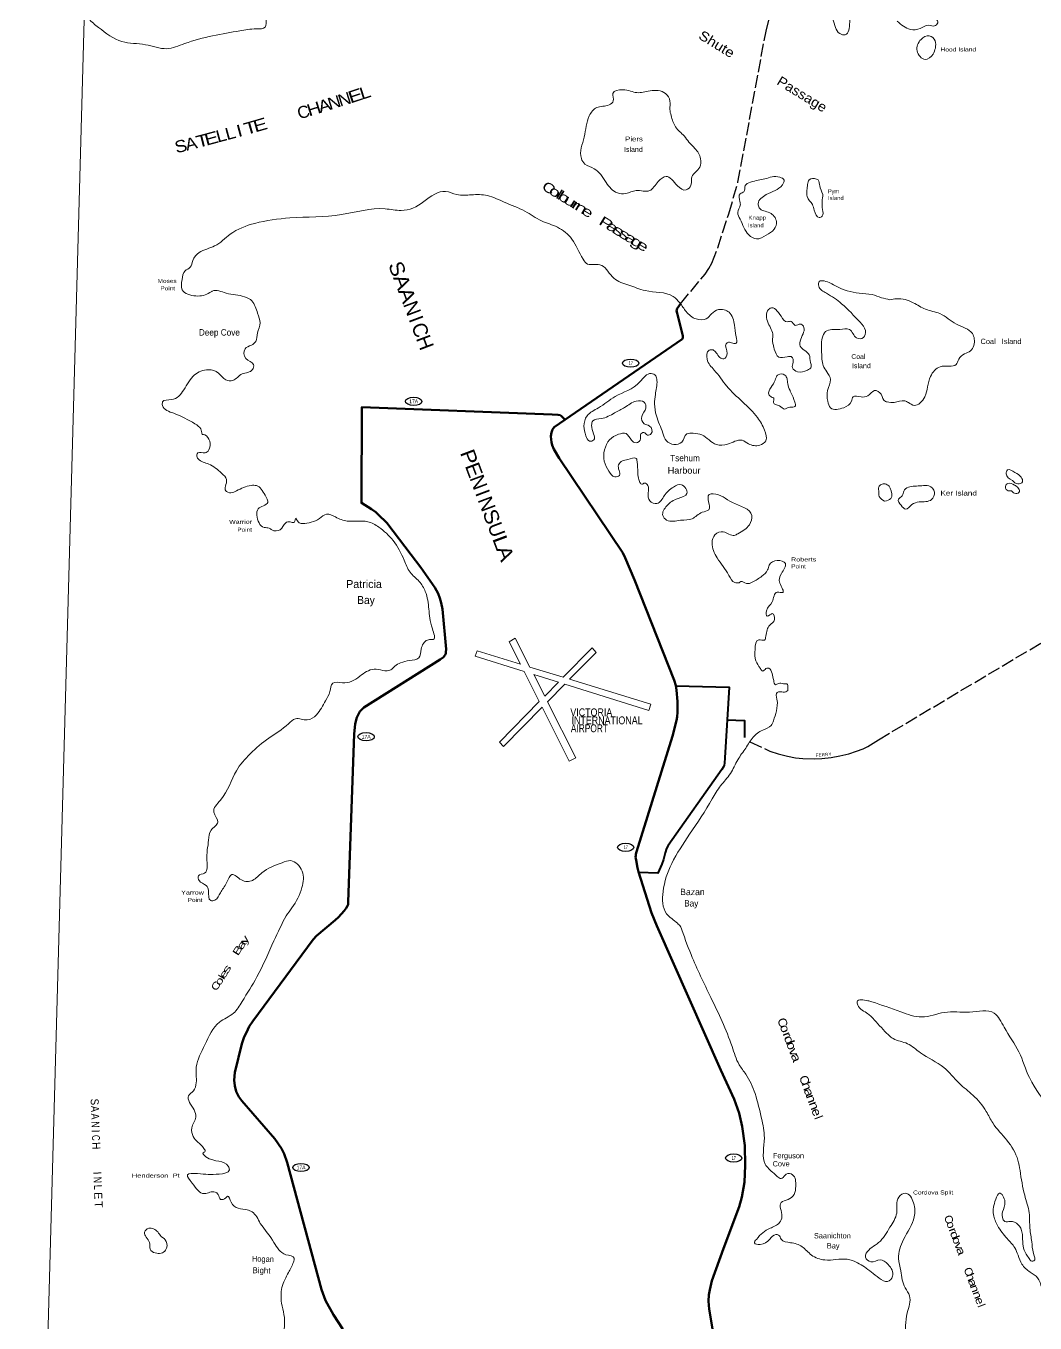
# Model space of a CAD drawing. Header units: feet. Extents: x -611393 to -485084, y 372822 to 560047.
# Drawn here: x -611393 to -573568, y 406349 to 454977 of the extents above; entities that cross this region are included whole.
import ezdxf
from ezdxf.enums import TextEntityAlignment as Align

# ---------------------------------------------------------------- set-up
doc = ezdxf.new("R2010")
doc.units = ezdxf.units.FT
doc.header["$LTSCALE"] = 80
doc.linetypes.add('LONG_DASHED', pattern=[7.5, 6, -1.5])
for name, color, linetype, lineweight in [('17', 7, 'Continuous', 25), ('23', 7, 'Continuous', 70), ('26', 7, 'Continuous', 40), ('33', 7, 'LONG_DASHED', 25), ('36', 7, 'Continuous', 13), ('39', 7, 'Continuous', 13), ('4', 7, 'Continuous', 13)]:
    doc.layers.add(name, color=color, linetype=linetype, lineweight=lineweight)
doc.layers.add('41', color=7, linetype='Continuous')
doc.layers.add('42', color=7, linetype='Continuous')

msp = doc.modelspace()

# ---------------------------------------------------------------- linework, layer by layer
at = {"layer": '17'}
for centre in [(-588724.87, 442334.23), (-596862.76, 440901.19), (-598644.14, 428329.43), (-588913.15, 424184.16), (-584866.68, 412534.86), (-601083.89, 412180.58)]:
    msp.add_ellipse(centre, major_axis=(309.24, -1), ratio=0.500121, dxfattribs=at)
at = {"layer": '23'}
for points in [[(-586857.93, 444561.09), (-586986.19, 444380.49), (-587002.87, 444293.93), (-586986.19, 444206.78), (-586765.95, 443361.12), (-586765.95, 443278.66), (-586790.89, 443233.99), (-591596.98, 439933.85), (-591658.73, 439843.35), (-591697.35, 439732.27), (-591716.66, 439597.04), (-591711.83, 439476.3), (-591692.52, 439370.04), (-591663.56, 439263.79), (-591602.29, 439109.26), (-591404.68, 438773.98), (-589025.6, 435218.11), (-588928.7, 435040.47), (-588576.81, 434206.48), (-587098.5, 430454.93), (-587031.48, 430247.01), (-587002.52, 430073.14), (-586968.1, 429644.81), (-586973.55, 429252.09), (-586988.04, 429078.22), (-587013.74, 428940), (-587158.97, 428356.09), (-588511.14, 424009.47), (-588530.45, 423933.4), (-588537.69, 423876.66), (-588538.75, 423816.41), (-588525.62, 423701.58), (-588470.1, 423415.42), (-588429.48, 423261.73), (-587947.18, 421722.35), (-587750.44, 421244.39)], [(-591186.1, 440215.99), (-591327.48, 440353.9), (-591373.91, 440379.44), (-591451.15, 440398.75), (-591673.67, 440411.39), (-598806.86, 440681.08), (-598816, 437093.43), (-598438.8, 436865.32), (-598282, 436754.8), (-598185.45, 436663.04), (-597871.74, 436344.58), (-596951.94, 435145.57), (-596587.31, 434671.14), (-596066.41, 433921.71), (-595945.51, 433702.48), (-595877.93, 433523.79), (-595824.82, 433349.92), (-595783.51, 433117.23), (-595647.82, 431609.84), (-595648.62, 431498.97), (-595655.87, 431453.08), (-595680, 431402.37), (-595747.59, 431317.85), (-595865.97, 431222.84), (-598724.02, 429422.97), (-598796.24, 429359.53), (-598875.79, 429277.34), (-598931.41, 429180.83), (-598984.2, 429053.76), (-599049.57, 428813.69), (-599087.82, 428426.56), (-599311.41, 422139.32), (-599319.9, 422040.13), (-599339.21, 421991.83), (-599387.48, 421904.9), (-599459.9, 421808.3), (-599682.56, 421564.52)], [(-599682.56, 421564.52), (-599808.74, 421453.67), (-600502.83, 420865.95), (-600631.79, 420724.59), (-601054.75, 420157.25), (-602884.98, 417670.72), (-603022.33, 417469.84), (-603130.17, 417245.07), (-603211.05, 417074.24), (-603295.09, 416815.68), (-603561.55, 415743.57), (-603585.39, 415459.54), (-603561.55, 415240.07), (-603507.62, 415024.29), (-603408.77, 414826.48), (-603300.31, 414676.38), (-602067.87, 413250.18), (-601818.94, 412898.94), (-601710.23, 412695.61), (-601598.06, 412362.18), (-600317.25, 407606.69), (-600165.22, 407194.73), (-599868.17, 406656.58), (-599517.41, 406123.17)], [(-585248.91, 403683.93), (-585787.36, 406873.25), (-585807.76, 407170.62), (-585794.28, 407408.89), (-585762.83, 407588.7), (-585679.14, 407928.29), (-585246.91, 409146.54), (-584652.94, 410708.59), (-584559.08, 411070.44), (-584455.22, 411634.66), (-584432.12, 412251.98), (-584446.24, 413001.3), (-584546.59, 413716.97), (-584661.92, 414224.08), (-584845.2, 414737.15), (-585345.96, 415828.67), (-587750.44, 421244.39)]]:
    msp.add_lwpolyline(points, dxfattribs=at)
at = {"layer": '26'}
for points in [[(-587029.13, 430232.9), (-585037.03, 430186.76), (-585191.38, 427537.05), (-585211.48, 427337.12), (-585225.97, 427264.68), (-585247.84, 427198.03), (-585303.21, 427100.47), (-587321.12, 424258.2), (-587381.91, 424134.81), (-587432.15, 423982.91), (-587498.76, 423728.91), (-587557.67, 423553.06), (-587702.11, 423214.1), (-588421.69, 423236.85)], [(-585108.23, 428964.55), (-584458.39, 428938.18), (-584463.21, 428300.66)]]:
    msp.add_lwpolyline(points, dxfattribs=at)
at = {"layer": '33'}
for points in [[(-586857.93, 444561.09), (-585938.19, 445677.15), (-585790.8, 445885.62), (-585684.59, 446088.47), (-585464.64, 446654.5), (-585045.23, 447938.94), (-584703.84, 449114.31), (-583652.36, 454782.4), (-583298.11, 456221.09), (-583000.48, 457182.32), (-582746.62, 457809.12), (-581654.06, 459854.61), (-578471.78, 465270.56)], [(-579440.4, 428216.93), (-572997.7, 432051.45), (-572718.99, 432184.56), (-572600.69, 432220.98), (-572409.57, 432271.05), (-572063.75, 432343.89), (-571723, 432377.15), (-570980.79, 432416.73), (-570607.67, 432398.52), (-570298.25, 432352.99), (-569970.64, 432289.26), (-569524.71, 432180), (-568483.22, 431823.97), (-564860.27, 430412.4), (-564432.98, 430295.34), (-548960.79, 427002.85)], [(-584257.02, 428136.97), (-583510.6, 427794.62), (-583203.23, 427689.71), (-582850.81, 427600.35), (-582541.86, 427544.81), (-582270.6, 427516.33), (-581851.52, 427501.35), (-581557.03, 427513.42), (-581204.63, 427554.47), (-580888.78, 427617.97), (-580552.91, 427694.54), (-580263.25, 427783.88), (-580012.22, 427878.06), (-579841.56, 427963.93), (-579440.4, 428216.93)]]:
    msp.add_lwpolyline(points, dxfattribs=at)
at = {"layer": '36'}
for p, q in [((-592714.5, 430771.09), (-594559.09, 431347.66)), ((-592502.81, 430940.35), (-591252.6, 430557.81)), ((-592714.5, 430771.09), (-592150.24, 429644.75)), ((-591435.84, 430371.43), (-592361.05, 430660.62)), ((-591949.65, 429848.78), (-592361.05, 430660.62)), ((-591949.65, 429848.78), (-591435.84, 430371.43)), ((-591197.67, 430296.98), (-591843.65, 429639.6)), ((-592045, 429434.68), (-593490.37, 427963.78)), ((-592045, 429434.68), (-591031.13, 427410.87))]:
    msp.add_line(p, q, dxfattribs=at)
for points in [[(-592502.81, 430940.35), (-593050.06, 432020.27), (-593275.77, 431891.45), (-592852.97, 431047.49)], [(-594559.09, 431347.66), (-594480.45, 431545.46), (-592852.97, 431047.49)], [(-591252.6, 430557.81), (-590168.82, 431660.22), (-590021.67, 431493.75), (-591013.31, 430484.59)], [(-591013.31, 430484.59), (-587968.74, 429553.03), (-588043.33, 429311.01), (-591197.67, 430296.98)], [(-593490.37, 427963.78), (-593648.64, 428120.6), (-592150.24, 429644.75)], [(-591031.13, 427410.87), (-590779.56, 427539.73), (-591843.65, 429639.6)]]:
    msp.add_lwpolyline(points, dxfattribs=at)
at = {"layer": '39'}
for points in [[(-593589.14, 467445.84), (-592960.81, 467259.09), (-592305.62, 466439.13), (-591942.19, 465386.59), (-591506.13, 464120.13), (-590628.14, 462445.81), (-590156.24, 461297.71), (-590170.1, 460974.89), (-590758.68, 460713.86), (-591378.14, 460631.94), (-591795.31, 460495.23), (-592101.87, 460390.45), (-592538.67, 460092.56), (-592980.95, 459973.32), (-593262.68, 459834.06), (-593243.26, 459476.62), (-593604.44, 459143.31), (-593998.49, 458870.13), (-594310.59, 458433.88), (-594906.87, 458725.61), (-595438.71, 458820.6), (-596189.11, 458503.08), (-597097.21, 458375.56), (-597824.49, 457921.58), (-598514.71, 457152.34), (-599123.06, 456721.64), (-599695.71, 456400.79), (-600383.37, 455784.53), (-601189.33, 455689.11), (-602390.48, 455252.51), (-602429.73, 454930.17), (-602752.51, 454868.2), (-603371.83, 454794.79), (-605445.8, 454315.03), (-606117.89, 454123.58), (-606911.27, 454274.47), (-607798.32, 454393.12), (-608670.1, 454919.57), (-609037.13, 455249.52), (-609197.1, 455513.25)], [(-578606.54, 460152.56), (-578240.74, 460259.84), (-577991.84, 460468.12), (-577885.45, 460755.64), (-577770.45, 461051.51), (-577498.33, 461131.66), (-577103.22, 460979.68), (-576843.45, 460830.19), (-576747.38, 461007.21), (-576978.18, 461369.02), (-576984.34, 461505.35), (-576720.68, 461585.66), (-576385.36, 461400.72), (-576190.09, 461439.71), (-575908.65, 461570.77), (-575758.41, 461448.83), (-575731.77, 461022.65), (-575476.6, 460600.8), (-574653.43, 459742.86), (-574539.04, 459502.38), (-574727, 459395.14), (-574887.57, 459406.6), (-574892.89, 459091.69), (-574678.87, 458738.71), (-574490.5, 458369.16), (-574451.95, 458147.1), (-574745.59, 457794.91), (-575012.12, 457544.38), (-575073.92, 457392.27), (-575424.32, 457185.85), (-575579.31, 457026.93), (-575629.66, 456551.08), (-576023.51, 456277.35), (-576339.64, 456095.84), (-576771.03, 456103.75), (-576967.6, 455988.16), (-577244.32, 455635.65), (-577318.31, 455262.41), (-577210.37, 455141.24), (-577306, 454989.74), (-577568.08, 455003.06), (-577874.74, 454880.98), (-578239.19, 454845.09), (-578733.86, 455160.33)], [(-580463.17, 455623.85), (-580570.02, 456323.01), (-580752.55, 456547.48), (-580964.58, 456525.94), (-581022.9, 456076.43), (-581384.08, 455743.12), (-581155.46, 455237.23), (-580885.22, 454688.04), (-580682.79, 454641.74), (-580514.01, 455114.68), (-580463.17, 455623.85)], [(-577303.33, 454146.84), (-577315.64, 454419.5), (-577532.4, 454610.78), (-577839.36, 454471.67), (-577990.49, 454040.24), (-577691.3, 453719.75), (-577391.8, 453918.59), (-577303.33, 454146.84)], [(-586715.21, 450860.88), (-587039.92, 451190.04), (-587210.57, 451618.33), (-587257.52, 451848.76), (-587252.41, 452154.74), (-587425.33, 452447.04), (-587999.49, 452542.82), (-588491.7, 452475.53), (-589014.79, 452587.35), (-589398.24, 452441.5), (-589377.39, 452169.05), (-589532.31, 452018.91), (-589999.69, 451917.15), (-590275.81, 451607.75), (-590466.91, 450812.15), (-590573.51, 450006.46), (-590441.49, 449799.94), (-590097.29, 449623.45), (-589648.59, 449113.43), (-589223.44, 448714.38), (-588910.4, 448700.01), (-588519.19, 448803.21), (-588019.65, 448802.35), (-587692.19, 449144.79), (-587401.13, 449334.88), (-586975.13, 448986.83), (-586647.58, 448827.65), (-586466.7, 449011.31), (-586427.59, 449325.15), (-586133.83, 449676.72), (-586103.05, 449999.22), (-586316.73, 450385.81), (-586541.43, 450619.57), (-586715.21, 450860.88)], [(-583694.17, 449239.92), (-583134.24, 449305.95), (-582975.12, 449200.94), (-583037.35, 449023.57), (-583644.71, 448652.36), (-583946.79, 448309.44), (-583907.02, 448155.66), (-583512.18, 447969.73), (-583263.5, 447650.5), (-583344.65, 447354.45), (-583644.74, 447130.52), (-584011.12, 446992.85), (-584296.5, 447142.73), (-584625.27, 447735.52), (-584714.26, 447983.75), (-584616.47, 448262.48), (-584631.27, 448390.28), (-584617.83, 448687.6), (-584481.12, 448761.56), (-584434.97, 448990.24), (-584229.55, 449122.43), (-583692.7, 449240.09)], [(-581519.31, 448663.55), (-581640.88, 448988.9), (-581664.28, 449108.37), (-581696.58, 449202.5), (-581755.26, 449237.6), (-582035.15, 449208.84), (-582097.38, 449031.46), (-582117.86, 448819.3), (-582113.37, 448581.16), (-581915.2, 448279.88), (-581842.57, 448065.97), (-581660.9, 447790.51), (-581550.01, 447839.44), (-581537.29, 448094.26), (-581519.31, 448663.55)], [(-604793.12, 439662.48), (-604840.5, 439867.42), (-605057.45, 440058.52), (-605855.17, 440456.06), (-606273.71, 440744.46), (-606271.43, 440880.45), (-605939.76, 440967.76), (-605476.44, 441333.16), (-605069.1, 441895.16), (-604557.83, 442089.62), (-604178.92, 441963.5), (-603903.71, 441711.79), (-603641.6, 441689.87), (-603290.44, 441929.85), (-602898.24, 442092.54), (-602861.26, 442278.89), (-603153.68, 442513.92), (-603181.57, 442871.52), (-602942.16, 443011.57), (-602778.92, 443153.04), (-602714.41, 443466.41), (-602614.92, 443847.13), (-602710.52, 444206), (-602922.93, 444669.08), (-603199.7, 444827.3), (-603891.79, 444959.3), (-604406.98, 445036.97), (-604501.08, 444979.22), (-605019.68, 444852.9), (-605532.31, 445083.56), (-605542.85, 445466.34), (-605427.27, 445795.75), (-605238.79, 445928.25), (-605141.42, 446181.48), (-604899.3, 446483.02), (-604319.46, 446727.21), (-603736.36, 447166.89), (-602815.11, 447574.72), (-601499.3, 447779.62), (-599566.72, 447904.95), (-597928.98, 448120.82), (-597328.87, 448058.56), (-596887.16, 448143.81), (-596065.49, 448672.54), (-595665.82, 448775.57), (-595244.45, 448657.15), (-594694.26, 448646.84), (-594093.58, 448618.59), (-593462.72, 448368.71), (-592689.4, 448031.15), (-592068.86, 447670.94), (-591471.72, 447430.2), (-590928.78, 446986.43), (-590509.6, 446230.41), (-590343.29, 446048.75), (-590097.97, 446035.65), (-589810.75, 445996.26), (-589361.48, 445520.24), (-589093.18, 445362.18), (-588790.02, 445262.98), (-588183.85, 445056.08), (-587129.22, 444832.27), (-586887.59, 444598.19), (-586647.52, 444270.62), (-586271.16, 443991.51), (-585889.98, 444001.37), (-585692.18, 444184.7), (-585435.55, 444341.43), (-585039.29, 444240.49), (-584835.63, 443760.56), (-584775.16, 443325.83), (-584770.67, 443087.69), (-584897.78, 443081.57), (-585058.03, 443118.58), (-585143.67, 443060.67), (-585107.45, 442694.41), (-585229.22, 442501.15), (-585380.87, 442546.5), (-585521.78, 442727.68), (-585638.58, 442831.89), (-585782.76, 442817.59), (-585864.47, 442487.55), (-585591.97, 442074.35), (-585127.76, 441479.02), (-583970.67, 440292.57), (-583707.62, 439820.04), (-583663.37, 439428.12), (-583886.28, 439262.26), (-584308.79, 439312.69), (-584552.13, 439444.77), (-584823.7, 439407.35)], [(-579009.65, 444711.54), (-579323.37, 444788.04), (-579677.03, 444905.19), (-580158.78, 444956.73), (-581026.5, 445219.54), (-581471.98, 445414.93), (-581658.62, 445392.92), (-581678.39, 445223.25), (-581386.54, 444954.22), (-580817.36, 444560.97), (-580126.18, 443867.87), (-579928.14, 443558.09), (-580000.26, 443295.88), (-580262.94, 443283.8), (-580387.35, 443439.16), (-580528.69, 443594.85), (-580884.19, 443601.51), (-581419.01, 443518.01), (-581550.09, 443273.91), (-581567.5, 442738.61), (-581508.02, 442244.39), (-581376.43, 442012.37), (-581237.36, 441720.7), (-581345.75, 441314.63), (-581335.64, 440906.35), (-581229.72, 440657.81), (-580738.5, 440665.61), (-580446.6, 440906.7), (-580384.51, 441075.57), (-580088.25, 441070.02), (-579842.08, 441107.92), (-579584.74, 441307.15), (-579341.54, 441166.56), (-579176.66, 440899.91), (-579109.83, 440882.53)], [(-583356.84, 442910.23), (-583404.92, 443240.64), (-583394.33, 443367.97), (-583572.73, 443838.92), (-583555.75, 444348.72), (-583495.65, 444398.61), (-583085.86, 444093.36), (-582852.27, 443884.94), (-582708.09, 443899.24), (-582558.15, 443751.9), (-582362.61, 443799.25), (-582253.86, 443720.69), (-582346.59, 443237.82), (-582368.07, 442966.16), (-582034.75, 442645.34), (-581988.65, 442363.92), (-581957.49, 442201.8), (-582103.65, 442068.5), (-582468.62, 442015.83), (-582661.02, 442155.46), (-582640.4, 442376.13), (-582679.6, 442563.9), (-582865.68, 442575.89), (-583170.68, 442564.6), (-583343.46, 442865.41), (-583357.27, 442914.32)], [(-579011.79, 444712.01), (-578756.75, 444748.79), (-578133.11, 444601.14), (-577671.91, 444354.31), (-577133.15, 444191.18), (-576513.68, 443796.71), (-575918.87, 443445.26), (-575846.19, 443239.6), (-575989.01, 442799.5), (-576210.95, 442684.38), (-576425.87, 442483.99), (-576530.83, 442281.59), (-576777.14, 442226.5), (-577124.52, 442198.82), (-577485.96, 441839.35), (-577594.23, 441441.19), (-577701.92, 441077.08), (-578096.63, 440752.28), (-578314.83, 440858.44), (-578449.16, 440920.5), (-578847.87, 440859.7), (-579109.83, 440882.53)], [(-584823.7, 439407.35), (-585096.4, 439301.94), (-585511.58, 439284.21), (-586055.94, 439642.99), (-586385.06, 439708.67), (-586622.63, 439679.11), (-586813.96, 439376.63), (-587103.31, 439288.53), (-587388.97, 439421.41), (-587519.57, 439712.92), (-587762.71, 440363.62), (-587831.5, 440807.01), (-587800.29, 441155.01), (-587740.55, 441689.51), (-587788.5, 441860.45), (-587956.37, 441948.61), (-588376.52, 441633.41), (-589308.65, 441081.24), (-589933.79, 440659.36), (-590362.12, 440361.32), (-590478.69, 439972.41), (-590408.47, 439614.01), (-590267.85, 439415.83), (-590106.31, 439455.32), (-590119.41, 439685.12), (-590190.19, 440009.51), (-590145.17, 440170.21), (-589830.43, 440257.83), (-589327.34, 440469.46), (-588951.35, 440674.96), (-588515.55, 440913.35), (-588219.87, 440873.8), (-588155.85, 440651.55), (-588313.6, 440331.44), (-588224.89, 440066.21), (-588014.71, 439977.26), (-587951.68, 439695.51), (-588096.57, 439638.71), (-588230.43, 439734.74), (-588358.96, 439643.63), (-588352.91, 439498.98), (-588524.75, 439349.17), (-588692.48, 439445.83), (-588899.97, 439696.28), (-589179.86, 439667.51), (-589513.52, 439461.21), (-589713.23, 438657.27), (-589541.73, 438279.98), (-589316.6, 438071.71), (-589146.32, 438128.03), (-589160.12, 438315.34), (-589182.11, 438519.79), (-589035.65, 438670.08), (-588831.66, 438717.27), (-588517.62, 438762.4), (-588478, 438600.12), (-588470.67, 438531.97), (-588451.67, 438149.03), (-588396.54, 437901.44), (-588313.6, 437797.86), (-588202.85, 437838.3), (-588085.77, 437751.08), (-588065.06, 437470.13), (-588010.78, 437171.55), (-587741.49, 437072.98), (-587465.66, 437365.38), (-587121.54, 437690.51), (-586823.73, 437778.45), (-586617.52, 437451.51), (-586950.89, 437262.21), (-587370.33, 436989.51), (-587520.48, 436618.24), (-587379.28, 436454.05), (-586854.49, 436444.22), (-586421.67, 436504.13), (-586045.12, 436743.63), (-585797.95, 436841.02), (-585779.97, 437410.31), (-585635.65, 437433.11), (-584912.83, 437113.5), (-584184.38, 436623.74), (-584274.85, 436276.86), (-584712.35, 435936.48), (-584840.31, 435879.36), (-585252.93, 436014.62), (-585568.1, 435901.5), (-585674.65, 435605.93), (-585481.02, 435032.67), (-585043.2, 434378.32), (-584827.53, 434110.72), (-584658.38, 434099.05)], [(-582751.26, 441315.46), (-582840.25, 441563.69), (-582862.52, 441751.15), (-582944.89, 441888.72), (-583198.68, 441901.98), (-583276.71, 441792.91), (-583312.27, 441691.56), (-583460.57, 441430.78), (-583549.75, 441160.39), (-583441.28, 441064.83), (-583365.81, 441020.91), (-583376.97, 440859.58), (-583150.42, 440736.31), (-582966.2, 440613.83), (-582761.77, 440686.52), (-582566.67, 440708.37), (-582572.29, 440878.51), (-582710.65, 441212.68), (-582751.26, 441315.46)], [(-601642.88, 421618.14), (-601423.44, 421915.34), (-601046.55, 422681.95), (-601044.79, 423294.05), (-601470.08, 423684.61), (-601793.15, 423605.64), (-602553.01, 423228.79), (-602896.41, 422946.16), (-603319.49, 422962.59), (-603671.72, 423164.73), (-603871.66, 422853.91), (-604106.59, 422475.72), (-604314.28, 422207.55), (-604467.06, 422184.91), (-604553.78, 422569.12), (-604635.44, 422749.19), (-604903.18, 422941.25), (-604925.73, 423111.71), (-604695.34, 423217.92), (-604611.35, 423683.95), (-604547.64, 424456.43), (-604456.75, 424828.82), (-604197.71, 425130.03), (-604352.43, 425498.51), (-604099.29, 425952.88), (-603505.11, 427055.5), (-602986.45, 427691.92), (-602290.9, 428274.03), (-601553.73, 428812.84), (-601288.07, 429003.41), (-600848.49, 428961.16), (-600506.65, 429150.3), (-600167.6, 429679.57), (-600000.95, 430025.03), (-599894.12, 430337.6), (-599529.73, 430356.28), (-599181.7, 430409.27), (-598873.71, 430599.04), (-598344.38, 430861.19), (-597718.16, 430840.95), (-597563.53, 430974.08), (-597349.79, 431097.61), (-597018.11, 431184.92), (-596669.23, 431288.9), (-596579.05, 431618.79), (-596344.83, 431954.48), (-596268.36, 431970.05), (-596124.33, 431975.85), (-596159.98, 432376.11), (-596291.51, 433118.24), (-596424.47, 433775.38), (-596655.23, 434153.79), (-596996.59, 434500.26), (-597217.74, 434946.51), (-597628.74, 435685.37), (-598170.69, 436188.64), (-598582.18, 436391.89), (-599352.29, 436414.83), (-599790.03, 436567.56), (-600126.9, 436675.9), (-600392.13, 436510.83), (-601030.23, 436327.24), (-601190.2, 436381.25), (-601280.89, 436527.48), (-601342.84, 436367.1), (-601494.92, 436386.96), (-601656.45, 436347.47), (-601864, 436087.8), (-602177.32, 436085.17), (-602277.9, 436146.57), (-602463.69, 436175.56), (-602735.34, 436639.75), (-602689.19, 436868.44), (-602329.56, 437108.25), (-602426.59, 437382.13), (-602750.74, 437745.29), (-602953.88, 437749.09), (-603499.15, 437546.76), (-603712.04, 437474.23), (-603905.44, 437554.38), (-603911.07, 437724.52), (-603873.09, 437970.36), (-604055.47, 438203.33), (-604540.72, 438552.5), (-604935.43, 438746.94), (-604983.8, 438892.38), (-604948.66, 438968.24), (-604677.66, 438971.66), (-604540.38, 439079.61), (-604683.37, 439643.42), (-604793.12, 439662.48)], [(-574412.83, 437934.82), (-574653.95, 438186.14), (-574600.76, 438329.9), (-574323.06, 438239.67), (-574089.24, 438056.6), (-574041.36, 437885.45), (-574211.83, 437811.95), (-574412.83, 437934.82)], [(-579189.66, 437809.63), (-579330.21, 437791.08), (-579425.02, 437690.83), (-579427.29, 437554.85), (-579405.59, 437333.39), (-579207.46, 437158.77)], [(-579207.46, 437158.77), (-578976.39, 437260.75), (-578995.29, 437644.21), (-579053.79, 437737.75), (-579189.66, 437809.63)], [(-578080.17, 437721.09), (-578317.73, 437682.88), (-578489.35, 437541.29), (-578551.58, 437363.64), (-578689.22, 437229.95), (-578591.46, 437006.8), (-578416.27, 436858.85), (-578184.87, 437033.4), (-577912.47, 437130.57), (-577445.51, 437224.18), (-577339.41, 437494.67), (-577555.3, 437737.01), (-577809.06, 437741.66), (-578080.17, 437721.09)], [(-574453.28, 437543.94), (-574655.42, 437598.72), (-574678.93, 437709.83), (-574583.87, 437827.28), (-574339.57, 437763.21), (-574214.13, 437675.77), (-574149.05, 437521.33), (-574294.15, 437447.37), (-574453.28, 437543.94)], [(-584658.38, 434099.05), (-584598.28, 434148.94), (-584387.81, 434076.98), (-584166.88, 434123.85), (-583807.54, 434346.67), (-583591.96, 434580.68), (-583529.58, 434766.56), (-583230.35, 434939.49), (-582927.48, 434823.29), (-583077.76, 434443.52), (-583134.51, 434087.5), (-583021.83, 433736.81), (-583233.3, 433749.28), (-583417.16, 433387.14), (-583634.45, 433051.13), (-583603.86, 432855.02), (-583416.08, 432945.02), (-583335.13, 432722.45), (-583507.97, 432513.14), (-583658.82, 432099.37), (-583712.02, 431955.84), (-583923.63, 431959.8), (-584064.88, 431613.87), (-584029.94, 431171.12), (-583865.34, 430887.47), (-583773.8, 430792.23), (-583653.73, 430883.5), (-583543.41, 430898.44), (-583428.18, 430700.74), (-583364.86, 430435.99), (-583299.71, 430281.73), (-583180.35, 430330.51), (-583002.74, 430318.68), (-582842.35, 430290.17), (-582835.87, 430171.02), (-582837.57, 430069.03), (-582914.75, 430010.96), (-583109.43, 430014.61), (-583236.82, 429991.49), (-583241.08, 429736.51), (-583265.39, 429294.87), (-583373.07, 428931.3), (-583460.7, 428754.4), (-583776.86, 428581.79), (-584137.05, 428307.97), (-584414.73, 427905.08), (-584709.9, 427468.51), (-584989.57, 426946.63), (-585352.74, 426494.33), (-585665.83, 425998.59), (-586517.78, 424671.24), (-587188, 423578.55), (-587510.47, 422521.85), (-587380.35, 421694.73), (-586971.42, 421338.49), (-586854.36, 421218.76)], [(-602612.53, 410075.98), (-602919.65, 410517.49), (-603096.41, 410588.36), (-603701.75, 410878.46), (-603834.01, 411100.73), (-603902.57, 411042.79), (-604098.06, 410987.16), (-604188.61, 411166.39), (-604297.3, 411261.39), (-604704.5, 411201.17), (-605164.4, 411598.54), (-605337.77, 411906.12), (-604964.67, 411950.05), (-604152.21, 411935.23), (-603768.96, 412097.36), (-603809.46, 412224.94), (-604650.8, 412586.99), (-604750.3, 412732.56), (-604681.99, 412773.59), (-604722.61, 412892.72), (-605122.54, 413339.73), (-605177.19, 413662.06), (-605027.38, 414073.68), (-605091.34, 414336.98), (-605295.29, 414873.44), (-605114.9, 415056.18), (-605008.99, 415358.67), (-605009.1, 415942.14), (-604683.87, 416781.82), (-604138.36, 417634.39), (-603617.27, 417963.13), (-603289.26, 418405.32), (-602734.32, 419325.37), (-602096.91, 420683.63), (-601642.59, 421618.6)], [(-586857.8, 421222.66), (-586460.6, 420161.62), (-585721.68, 418558.39), (-584926.9, 416717.37), (-584657.3, 416035.96), (-584408.5, 415676.27), (-584063.33, 414951.2), (-583822.75, 414016.64), (-583714.68, 413287.45), (-583686.4, 412306.02), (-583352.84, 411953.24), (-583050.59, 411778.6), (-582895.96, 411936.45), (-582659.36, 411906.76), (-582538.46, 411481.75), (-582602.18, 411170.04), (-582825, 410979.61), (-583089.05, 410866.04), (-583054.12, 410349.58), (-583142.14, 410114.42), (-583500.73, 409901.1), (-584014.56, 409487.67), (-584084.2, 409353.64), (-583873.35, 409299.06), (-583515, 409495.47), (-583283.96, 409668.83), (-583182.64, 409650.07), (-583083.27, 409496.05), (-582729.63, 409362.76), (-582300.07, 409211.17), (-581948.98, 408900.34), (-581452.21, 408713.7), (-580613.76, 408740.69), (-580226.28, 408606.78), (-579955.85, 408453.39)], [(-579710.64, 417845.9), (-579830.2, 417943.55), (-580214.9, 418271.9), (-580238.48, 418399.17), (-579840.11, 418434.18), (-579690.95, 418394.05)], [(-579690.95, 418394.05), (-578595.09, 418017.36), (-577819.2, 417824.79), (-576962.3, 417993.97), (-576022.85, 418009.45), (-575101.11, 417966.12), (-574727.34, 417443.42), (-574172.9, 416511.61), (-573779.64, 415549.15), (-572967.14, 414299.69), (-572601.04, 413836.27), (-572281.39, 413694.85), (-571610.71, 413859.21), (-570974.44, 413981.99), (-570353.54, 413589.66), (-569557.62, 412365.86), (-569498.21, 411747.89), (-569393.33, 411365.62), (-569282.6, 410788.9), (-569511.37, 410134.3), (-570086.08, 409554.04), (-570514.83, 409131.48), (-571445.85, 408482.13), (-572632.02, 407736.36), (-573177.28, 407459.71), (-573309.91, 407665.09), (-573474.01, 408048.51), (-573750.45, 408256.69), (-574059.49, 408558.45), (-574207.34, 408890.86), (-574330.5, 409172.1), (-574613.59, 409515.6), (-574970.89, 410004.18), (-575126.19, 410412.79), (-575042.24, 410994.16), (-574903.83, 411219.6), (-574696.65, 410894.48), (-574786.34, 410516), (-574772.93, 410253.81), (-574698.04, 410159.4), (-574495.01, 410155.44), (-574208.75, 410048.47), (-574052.32, 409724.34), (-574016.48, 409242.02), (-573902.12, 408935.61), (-573785.95, 408764.35), (-573694.15, 408669.62), (-573617.9, 408676.58), (-573622.62, 408955.5), (-573692.87, 409396.25), (-573762.21, 409904.57), (-573788.35, 410479.64), (-573957.17, 411141.99), (-574130.93, 412066.37), (-574210.32, 412456.6), (-574623.44, 413199.76), (-575156.25, 413852.31), (-575395.91, 414279.45), (-575895.44, 414889.11), (-576414.04, 415338.59), (-576989.93, 415932.84), (-577862.58, 416482.17), (-578348.81, 416821.19), (-578887.73, 417017.58), (-579197.22, 417285.55), (-579710.64, 417845.9)], [(-579960.41, 408455.98), (-579414.24, 408037.62), (-579094.48, 407904.64), (-578905.66, 408103.74), (-579077.42, 408546.47), (-579379.7, 408721.35), (-579719.21, 408643.48), (-579925.28, 408822.42), (-579893.43, 408963.51), (-579430.31, 409364.5), (-579007.98, 409939.27), (-578755.41, 410475.11), (-578671.24, 411073.38), (-578423.88, 411220.65), (-578124.2, 410851.48), (-578097.38, 410327.09), (-578497.96, 409481.51), (-578685.23, 408766.95), (-578598.29, 408308.99), (-578543.6, 407969.94), (-578437.59, 407672.14), (-578272.48, 407364.74), (-578357.1, 406732.68), (-578429, 405787.74), (-578412.34, 405136.81), (-578168.52, 404388.5), (-577956.04, 403826.69), (-577731.86, 402875.98), (-577468.44, 401696.37), (-577520.24, 400987.62), (-577735.95, 400045.49), (-577780.2, 399269), (-577732, 397814.75), (-577619.49, 396739.47), (-577360.53, 396489.39), (-576829.17, 396360.73), (-576509.18, 396244.65), (-576443.43, 396099.73), (-576594.15, 395587.25), (-577083.27, 394447.66), (-577456.35, 393128.37), (-577400.3, 392890.69), (-576944.99, 392138.26), (-576624.36, 391439.15), (-576681.34, 390975.54), (-576783.23, 390318.47), (-577295.16, 388739.95), (-577414.3, 388057.87), (-577524.42, 387417.85), (-577756.6, 386509.84), (-577776.23, 386307.43), (-577649.6, 385654.36), (-577617.15, 384918.62), (-577697.28, 383990.74), (-577915.03, 382896.56), (-577964.04, 381765.28), (-577825.35, 380748.64), (-577611.41, 380296.65), (-577320.08, 379936.09), (-576917.65, 379657.86), (-576242.06, 378926.48), (-574971.84, 377735.68), (-573851.3, 376742.14), (-573448.3, 376506.14), (-572978.53, 376201.25), (-572477.3, 375718.3), (-572193.53, 375425.49), (-571717.76, 374793.57)], [(-601817.45, 407089.57), (-601800.51, 407681.19), (-601546.98, 408243.12), (-601363.56, 408637.22), (-601336.12, 408780.47), (-601647.44, 408912.99), (-602098.03, 409369.38), (-602612.53, 410075.98)], [(-606327.37, 409598.75), (-606611.12, 409882.97), (-606788.6, 409903.12), (-606951.57, 409753.89), (-606762.37, 409369.91), (-606740.49, 409124.28), (-606547.9, 408977.02), (-606157.02, 409079.82), (-606135.38, 409409.21), (-606327.37, 409598.75)], [(-610789.99, 397801.98), (-610547.35, 397909.87), (-610173, 398193.97), (-609990.56, 398520.43), (-609767.01, 398761.57), (-609379.88, 399194.23), (-608572, 400633.94), (-608375.41, 401357.58), (-608159.36, 401666.52), (-608066.62, 402231.38), (-608172.89, 402495.46), (-608101.31, 402764.75), (-607873.41, 402718.31), (-607679.25, 402680.95), (-607512.4, 403100.71), (-607162.14, 403914.56), (-606887.81, 404154.78), (-606569.24, 403937.57), (-605990.98, 403529.58), (-605441.97, 403443.46), (-604214.35, 402862.96), (-603816.36, 402280.69), (-603870.16, 402070.27), (-604187.77, 401763.19), (-604106.04, 401558.75), (-604128.78, 401153.27), (-604612.16, 399910.58), (-604647.59, 399209.37), (-604535.16, 398192.59), (-604026.54, 397650.58), (-603571.96, 397473.16), (-603210.11, 397322.81), (-602703.9, 397203.64), (-602358.97, 397053.6), (-601875.85, 397095.52), (-601687.97, 397210.48), (-601694.62, 397337.44), (-601888.66, 397383.26), (-602113.9, 397615.69), (-602558.44, 397902.85), (-603058.61, 397852.78), (-603747.38, 398228.96), (-604087.1, 398742.52), (-604155.28, 399301.87), (-604234.59, 399675.38), (-604121.18, 399910.08), (-603892.68, 399905.92), (-603871.39, 400209.95), (-603824.72, 400513.52), (-603567.32, 400754.05), (-603163.27, 400594.47), (-602939.73, 400243.69), (-602754.39, 400181.11), (-602605.8, 400508.19), (-602913.49, 400894.33), (-603172.21, 401152.73), (-603051.19, 401328.1), (-602751.6, 401559.41), (-602606.27, 401658.23), (-602268.23, 401618.24), (-601919.8, 401713.36), (-601641.12, 401665.99), (-601169.85, 401471.36), (-600806.43, 401430.91), (-600771.49, 401506.37), (-600971.57, 401721.43), (-601035.41, 401993.19), (-601157.63, 402325.2), (-601505.82, 402838.92), (-601829.59, 403284.55), (-601800.32, 403554.61), (-601752.32, 403951.17), (-601828.37, 403961.01), (-602092.66, 403830.54), (-602286.46, 403893.26), (-602267.48, 404036.67), (-602147.42, 404144.41), (-602281.5, 404239.87), (-602501.54, 404243.89), (-602727.14, 404450.95), (-602774.28, 404705.49), (-602729.91, 404848.44), (-602757.59, 405280.2), (-602663.29, 405363.04), (-602278.46, 405635.08), (-601809.12, 405897.11), (-601702.84, 406224.96), (-601817.45, 407089.57)]]:
    msp.add_spline(points, degree=3, dxfattribs=at)
at = {"layer": '4'}
msp.add_lwpolyline([(-606327.43, 559945.21), (-576018.15, 559132.04), (-545707.77, 558360.55), (-515396.36, 557630.76), (-485083.98, 556942.67), (-489136.84, 372822.34), (-519702.48, 373516.18), (-550267.14, 374252.07), (-580830.76, 375029.99), (-611393.28, 375849.97)], close=True, dxfattribs=at)

# ---------------------------------------------------------------- texts
at = {"layer": '17'}
for s, width, p in [('17', 0.6, (-588722.17, 442265.92)), ('17A', 0.8, (-596860.05, 440832.88)), ('17A', 0.8, (-598641.43, 428261.12)), ('17', 0.6, (-588910.45, 424115.85)), ('17', 0.6, (-584863.97, 412466.55)), ('17A', 0.8, (-601081.18, 412112.27))]:
    msp.add_text(s, height=140, dxfattribs=dict(at, width=width)).set_placement(p, align=Align.CENTER)
at = {"layer": '33'}
for s, rotation, width, p in [('F', 2.347, 1.15, (-581735.05, 427581.2)), ('Y', 6.644, 0.8, (-581249.76, 427621.06))]:
    msp.add_text(s, height=120.9, rotation=rotation, dxfattribs=dict(at, width=width)).set_placement(p, align=Align.CENTER)
for s, rotation, p in [('E', 2.347, (-581624.84, 427586.11)), ('R', 6.644, (-581499.12, 427595.68)), ('R', 6.644, (-581378.91, 427606.71))]:
    msp.add_text(s, height=120.9, rotation=rotation, dxfattribs=at).set_placement(p, align=Align.CENTER)
at = {"layer": '36'}
for s, width, p in [('VICTORIA', 0.85, (-590987.29, 429099.54)), ('INTERNATIONAL', 0.85, (-590942.5, 428797.95)), ('AIRPORT', 0.8, (-590968.43, 428500.6))]:
    msp.add_text(s, height=292.8, dxfattribs=dict(at, width=width)).set_placement(p)
at = {"layer": '41'}
for s, height, rotation, width, p in [('Shute', 363, 328.517, 1.15, (-585592.99, 454141.15)), ('Passage', 363, 328.517, 1.1, (-582394.37, 452263.64)), ('N', 450, 17.396, 1.1, (-599771.76, 451895.64)), ('N', 450, 17.396, 1.1, (-599386.3, 452016.4)), ('E', 450, 18.118, 1.35, (-598977.28, 452150.46)), ('L', 450, 18.118, 1.2, (-598613.58, 452269.46)), ('C', 450, 16.776, 1.05, (-600927.23, 451537.35)), ('H', 450, 17.396, 1.2, (-600532.57, 451657.27)), ('A', 450, 17.396, 1.15, (-600140.35, 451780.15)), ('I', 450, 15.126, 1.25, (-603334.62, 450832.06)), ('T', 450, 16.027, 1.35, (-602915.55, 450950.12)), ('E', 450, 16.027, 1.3, (-602551.98, 451054.64)), ('A', 450, 14.051, 1.1, (-605148.62, 450349.83)), ('T', 450, 14.051, 1.3, (-604725.48, 450459.19)), ('E', 450, 15.126, 1.3, (-604385.56, 450550.95)), ('L', 450, 15.126, 1.15, (-604016.16, 450650.81)), ('L', 450, 15.126, 1.15, (-603673.62, 450740.97)), ('S', 450, 14.051, 1.15, (-605531.88, 450253.91)), ('C', 363, 328.517, 1.35, (-591888.54, 448749.08)), ('o', 363, 328.517, 1.5, (-591658.2, 448608.02)), ('l', 363, 328.517, 1.3, (-591494.88, 448508.01)), ('b', 363, 328.517, 1.6, (-591321.81, 448402.02)), ('u', 363, 328.517, 1.7, (-591089.03, 448259.46)), ('r', 363, 328.517, 1.7, (-590864.79, 448122.13)), ('n', 363, 328.517, 1.65, (-590668.5, 448006.28)), ('e', 363, 328.517, 1.55, (-590437.73, 447859.58)), ('P', 363, 328.517, 1.6, (-589736.77, 447432.67)), ('a', 363, 328.517, 1.6, (-589505.85, 447289.95)), ('s', 363, 328.517, 1.8, (-589276.72, 447149.63)), ('s', 363, 328.517, 1.8, (-589047.6, 447009.33)), ('a', 363, 328.517, 1.6, (-588818.48, 446869)), ('g', 363, 328.517, 1.65, (-588585.69, 446726.44)), ('e', 363, 328.517, 1.55, (-588366.33, 446592.11)), ('a', 266.2, 58.496, 1.65, (-603204.86, 420456.4)), ('y', 266.2, 58.496, 1.65, (-603079.48, 420657.37)), ('B', 266.2, 58.496, 1.6, (-603348.39, 420254.42)), ('s', 266.2, 58.496, 1.8, (-603758.46, 419549.35)), ('o', 266.2, 58.496, 1.5, (-604038.99, 419101.02)), ('l', 266.2, 58.496, 1.3, (-603944.14, 419248.26)), ('e', 266.2, 58.496, 1.55, (-603870.2, 419368.88)), ('C', 266.2, 58.496, 1.35, (-604161.74, 418922.45)), ('C', 322.1, 290.604, 1.1, (-583176.56, 417560.05)), ('o', 322.1, 290.604, 1.2, (-583092.21, 417335.71)), ('r', 322.1, 290.604, 1.35, (-583005.05, 417111.03)), ('d', 322.1, 290.604, 1.4, (-582932, 416909.58)), ('o', 322.1, 290.604, 1.2, (-582849.45, 416689.98)), ('v', 322.1, 290.604, 1.3, (-582761.31, 416454.31)), ('a', 322.1, 290.604, 1.3, (-582676.91, 416245.32)), ('C', 322.1, 290.604, 1.1, (-582360.85, 415406.07)), ('h', 322.1, 290.604, 1.3, (-582272.48, 415178.28)), ('a', 322.1, 290.604, 1.3, (-582193.42, 414945.08)), ('n', 322.1, 290.604, 1.3, (-582101.87, 414709.89)), ('S', 300, 272.3, 0.9, (-608964.82, 414635.42)), ('A', 300, 272.3, 0.85, (-608954.24, 414372.25)), ('n', 322.1, 290.604, 1.3, (-581996.25, 414446.92)), ('e', 322.1, 290.604, 1.2, (-581909.6, 414199.41)), ('A', 300, 272.3, 0.85, (-608948.69, 414090.57)), ('N', 300, 272.3, 0.8, (-608938.35, 413783.88)), ('C', 300, 272.3, 0.75, (-608919.48, 413287.17)), ('H', 300, 272.3, 0.95, (-608904.01, 412990.94)), ('N', 300, 272.3, 0.8, (-608857.51, 411709.05)), ('L', 300, 272.3, 0.85, (-608838.77, 411434.47)), ('C', 292.8, 290.604, 1.1, (-576935.16, 410188.04)), ('o', 292.8, 290.604, 1.2, (-576858.48, 409984.1)), ('r', 292.8, 290.604, 1.35, (-576779.25, 409779.85)), ('d', 292.8, 290.604, 1.4, (-576712.84, 409596.71)), ('o', 292.8, 290.604, 1.2, (-576637.79, 409397.07)), ('v', 292.8, 290.604, 1.3, (-576557.67, 409182.83)), ('a', 292.8, 290.604, 1.3, (-576480.93, 408992.83)), ('C', 292.8, 290.604, 1.1, (-576193.61, 408229.88)), ('h', 292.8, 290.604, 1.3, (-576113.27, 408022.8)), ('a', 292.8, 290.604, 1.3, (-576041.4, 407810.8)), ('n', 292.8, 290.604, 1.3, (-575958.18, 407596.99)), ('n', 292.8, 290.604, 1.3, (-575862.16, 407357.93)), ('e', 292.8, 290.604, 1.2, (-575783.37, 407132.92))]:
    msp.add_text(s, height=height, rotation=rotation, dxfattribs=dict(at, width=width)).set_placement(p, align=Align.CENTER)
for s, height, width, p in [('Deep Cove', 242, 0.95, (-604911.02, 443368.4)), ('Tsehum', 242, 0.95, (-587244.17, 438654.79)), ('Harbour', 242, 1.05, (-587337.64, 438194.24)), ('Bay', 300, 0.95, (-598974.81, 433305.46)), ('Bay', 242, 0.95, (-586720.29, 421964.97)), ('Cove', 200, 0.85, (-583402.77, 412220.98)), ('Bay', 200, 0.95, (-581371.76, 409146.1))]:
    msp.add_text(s, height=height, dxfattribs=dict(at, width=width)).set_placement(p)
for s, height, p in [('Patricia', 300, (-599390, 433904.34)), ('Bazan', 242, (-586869.15, 422391.52)), ('Ferguson', 200, (-583393.78, 412526.66)), ('Saanichton', 200, (-581857.04, 409523.73))]:
    msp.add_text(s, height=height, dxfattribs=at).set_placement(p)
for s, height, rotation, p in [('l', 322.1, 290.604, (-581832.16, 414001.72)), ('I', 300, 272.3, (-608928.5, 413538.4)), ('I', 300, 272.3, (-608862.32, 411967.33)), ('E', 300, 272.3, (-608833.03, 411116.62)), ('T', 300, 272.3, (-608817.07, 410786.08)), ('l', 292.8, 290.604, (-575712.97, 406953.2))]:
    msp.add_text(s, height=height, rotation=rotation, dxfattribs=at).set_placement(p, align=Align.CENTER)
at = {"layer": '41', "width": 0.95}
msp.add_text('Hogan', height=220, rotation=359, dxfattribs=at).set_placement((-602923.97, 408649.83))
at = {"layer": '41'}
msp.add_text('Bight', height=220, rotation=359, dxfattribs=at).set_placement((-602900.6, 408220.06))
at = {"layer": '42'}
for s, height, width, p in [('Hood Island', 150, 1.25, (-577114.63, 454020.21)), ('Piers', 181.5, 1.2, (-588933.41, 450647.52)), ('Island', 181.5, 1.1, (-588980.95, 450256.67)), ('Island', 150, 1.1, (-581329.58, 448452.73)), ('Knapp', 150, 1.15, (-584315.56, 447715.12)), ('Island', 150, 1.1, (-584329.43, 447428.41)), ('Moses', 150, 1.2, (-606456.26, 445342.81)), ('Point', 150, 1.2, (-606354.56, 445065.34)), ('Coal', 181.5, 1.05, (-580453.56, 442493.43)), ('Island', 181.5, 1.1, (-580433.95, 442146.88)), ('Ker Island', 181.5, 1.25, (-577114.78, 437373.5)), ('Warrior', 150, 1.3, (-603775.34, 436311.26)), ('Point', 150, 1.2, (-603470.27, 436015.3)), ('Roberts', 150, 1.35, (-582716.25, 434900.8)), ('Point', 150, 1.2, (-582707, 434641.83)), ('Yarrow', 150, 1.35, (-605578.03, 422414.84)), ('Point', 150, 1.2, (-605328.44, 422137.36)), ('Henderson  Pt', 150, 1.4, (-607424.55, 411802.92)), ('Cordova Split', 150, 1.25, (-578139.89, 411168.85))]:
    msp.add_text(s, height=height, dxfattribs=dict(at, width=width)).set_placement(p)
for s, height, p in [('Pym', 150, (-581329.57, 448702.44)), ('Coal   Island', 199.6, (-575611.39, 443051.88))]:
    msp.add_text(s, height=height, dxfattribs=at).set_placement(p)
for s, width, p in [('S', 1.1, (-597727.85, 445776.8)), ('A', 1.15, (-597542.83, 445284.36)), ('A', 1.15, (-597355.54, 444785.87)), ('P', 1.15, (-595033.51, 438717.55)), ('E', 1.1, (-594853, 438237.17)), ('S', 1.1, (-594194.42, 436484.39)), ('L', 1.25, (-593833.43, 435523.57)), ('A', 1.15, (-593677.74, 435109.46))]:
    msp.add_text(s, height=545.4, rotation=290.593, dxfattribs=dict(at, width=width)).set_placement(p, align=Align.CENTER)
for s, p in [('N', (-597171.27, 444295.39)), ('I', (-597019.46, 443891.39)), ('C', (-596866.13, 443483.36)), ('H', (-596690.17, 443015)), ('N', (-594680.05, 437776.84)), ('I', (-594528.25, 437372.84)), ('N', (-594374.96, 436964.81)), ('U', (-594011.65, 435997.94))]:
    msp.add_text(s, height=545.4, rotation=290.593, dxfattribs=at).set_placement(p, align=Align.CENTER)

doc.saveas('drawing.dxf')
